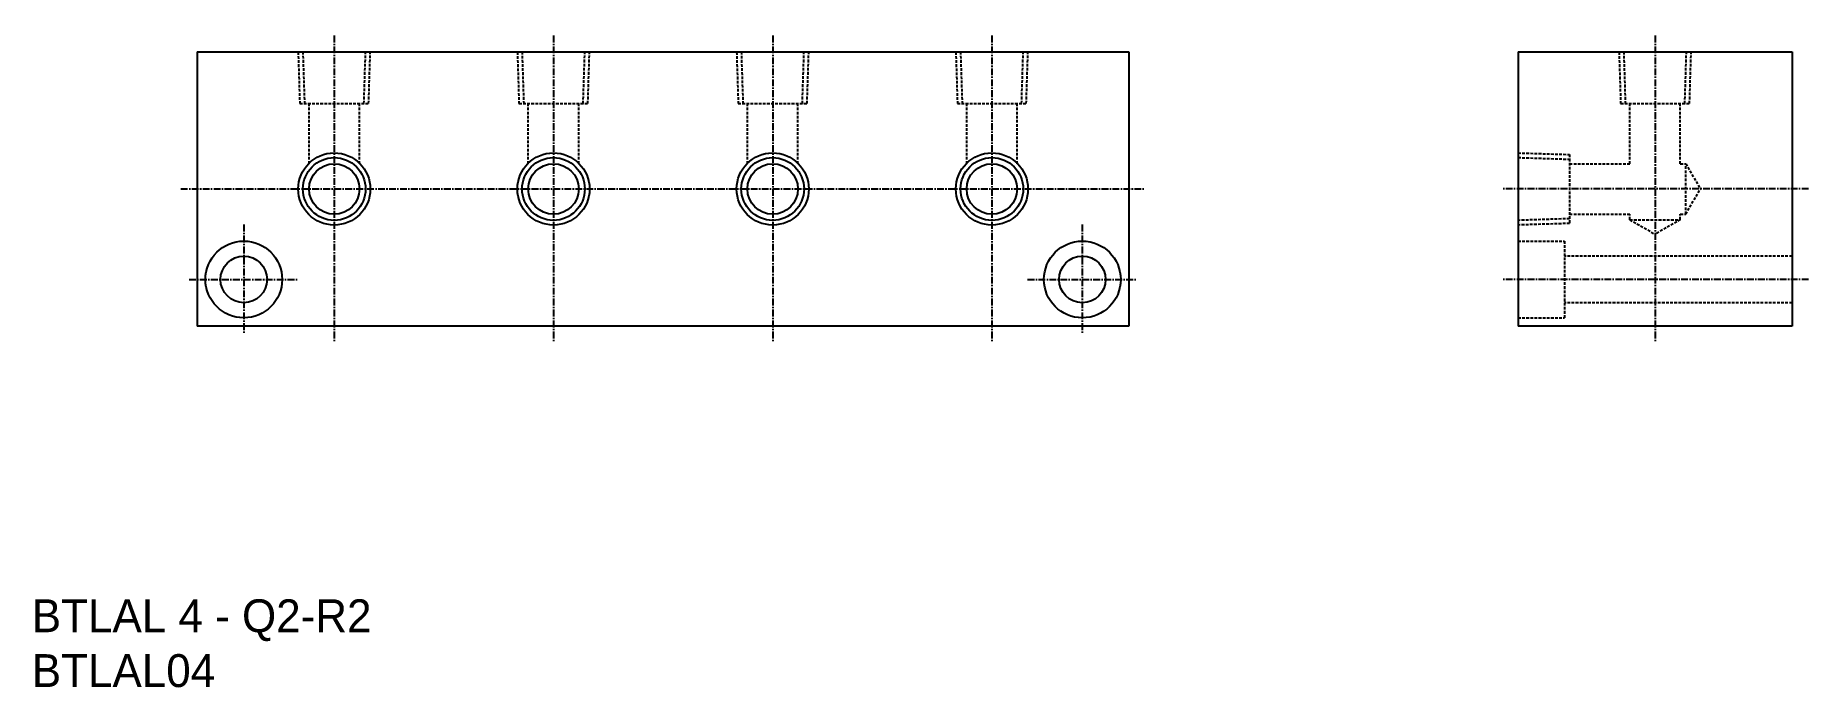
# Model space of a CAD drawing. Extents: x 1884 to 2207, y 444 to 563.
import ezdxf

# ---------------------------------------------------------------- set-up
doc = ezdxf.new("R2010")
doc.units = 0
doc.linetypes.add('CENTER', pattern=[2, 1.25, -0.25, 0.25, -0.25])
doc.linetypes.add('DASHED', pattern=[0.75, 0.5, -0.25])
doc.layers.get('0').update_dxf_attribs({"linetype": 'CONTINUOUS'})
doc.layers.add('CENTER', color=1, linetype='CENTER')

msp = doc.modelspace()

# ---------------------------------------------------------------- linework, layer by layer
at = {"color": 7, "linetype": 'CONTINUOUS'}
for p, q in [((1913.15, 560.24), (2083.15, 560.24)), ((1913.15, 560.24), (1913.15, 510.24)), ((2083.15, 560.24), (2083.15, 510.24)), ((2154.16, 560.24), (2204.16, 560.24)), ((2154.16, 560.24), (2154.16, 510.24)), ((2204.16, 560.24), (2204.16, 510.24)), ((2083.15, 510.24), (1913.15, 510.24)), ((2204.16, 510.24), (2154.16, 510.24))]:
    msp.add_line(p, q, dxfattribs=at)
at = {"color": 3, "linetype": 'DASHED'}
for p, q in [((1931.57, 560.24), (1931.86, 550.84)), ((1932.42, 560.27), (1932.72, 550.84)), ((1943.57, 550.84), (1943.87, 560.27)), ((1944.43, 550.84), (1944.73, 560.24)), ((1971.57, 560.24), (1971.86, 550.84)), ((1972.42, 560.27), (1972.72, 550.84)), ((1983.57, 550.84), (1983.87, 560.27)), ((1984.43, 550.84), (1984.73, 560.24)), ((2011.57, 560.24), (2011.86, 550.84)), ((2012.42, 560.27), (2012.72, 550.84)), ((2023.57, 550.84), (2023.87, 560.27)), ((2024.43, 550.84), (2024.73, 560.24)), ((2051.57, 560.24), (2051.86, 550.84)), ((2052.42, 560.27), (2052.72, 550.84)), ((2063.57, 550.84), (2063.87, 560.27)), ((2064.43, 550.84), (2064.73, 560.24)), ((2172.58, 560.24), (2172.88, 550.84)), ((2173.44, 560.27), (2173.73, 550.84)), ((2184.59, 550.84), (2184.88, 560.27)), ((2185.45, 550.84), (2185.74, 560.24)), ((1931.86, 550.84), (1944.43, 550.84)), ((1933.55, 539.84), (1933.55, 550.84)), ((1942.75, 539.84), (1942.75, 550.84)), ((1971.86, 550.84), (1984.43, 550.84)), ((1973.55, 539.84), (1973.55, 550.84)), ((1982.75, 539.84), (1982.75, 550.84)), ((2011.86, 550.84), (2024.43, 550.84)), ((2013.55, 539.84), (2013.55, 550.84)), ((2022.75, 539.84), (2022.75, 550.84)), ((2051.86, 550.84), (2064.43, 550.84)), ((2053.55, 539.84), (2053.55, 550.84)), ((2062.75, 539.84), (2062.75, 550.84)), ((2172.88, 550.84), (2185.45, 550.84)), ((2174.56, 539.84), (2174.56, 550.84)), ((2183.76, 539.84), (2183.76, 550.84)), ((2154.16, 541.82), (2163.56, 541.53)), ((2154.16, 540.97), (2163.56, 540.67)), ((2163.56, 541.53), (2163.56, 528.96)), ((2163.56, 539.84), (2174.56, 539.84)), ((2183.76, 539.84), (2184.76, 539.84)), ((2184.76, 530.64), (2184.76, 539.84)), ((2184.76, 539.84), (2187.42, 535.24)), ((2184.76, 530.64), (2187.42, 535.24)), ((2163.56, 530.64), (2174.56, 530.64)), ((2174.56, 529.64), (2174.56, 530.64)), ((2183.76, 529.64), (2183.76, 530.64)), ((2183.76, 530.64), (2184.76, 530.64)), ((2163.56, 529.82), (2154.16, 529.52)), ((2163.56, 528.96), (2154.16, 528.67)), ((2174.56, 529.64), (2183.76, 529.64)), ((2174.56, 529.64), (2179.16, 526.99)), ((2183.76, 529.64), (2179.16, 526.99)), ((2154.16, 525.74), (2162.66, 525.74)), ((2162.66, 525.74), (2162.66, 511.74)), ((2204.16, 522.99), (2162.66, 522.99)), ((2204.16, 514.49), (2162.66, 514.49)), ((2154.16, 511.74), (2162.66, 511.74))]:
    msp.add_line(p, q, dxfattribs=at)
at = {"color": 3, "linetype": 'CONTINUOUS'}
for centre in [(1938.15, 535.24), (1978.15, 535.24), (2018.15, 535.24), (2058.15, 535.24)]:
    msp.add_circle(centre, 6.58, dxfattribs=at)
at = {"color": 7, "linetype": 'CONTINUOUS'}
for centre, radius in [((1938.15, 535.24), 5.72), ((1978.15, 535.24), 5.72), ((2018.15, 535.24), 5.72), ((2058.15, 535.24), 5.72), ((1938.15, 535.24), 4.6), ((1978.15, 535.24), 4.6), ((2018.15, 535.24), 4.6), ((2058.15, 535.24), 4.6), ((1921.65, 518.74), 7), ((2074.65, 518.74), 7), ((1921.65, 518.74), 4.25), ((2074.65, 518.74), 4.25)]:
    msp.add_circle(centre, radius, dxfattribs=at)
at = {"layer": 'CENTER', "color": 1, "linetype": 'CENTER'}
for p, q in [((1938.15, 563.24), (1938.15, 507.24)), ((1978.15, 563.24), (1978.15, 507.24)), ((2018.15, 563.24), (2018.15, 507.24)), ((2058.15, 563.24), (2058.15, 507.24)), ((2179.16, 563.24), (2179.16, 507.24)), ((1910.15, 535.24), (2086.15, 535.24)), ((2207.16, 535.24), (2151.16, 535.24)), ((1921.65, 528.74), (1921.65, 508.74)), ((2074.65, 528.74), (2074.65, 508.74)), ((1911.65, 518.74), (1931.65, 518.74)), ((2064.65, 518.74), (2084.65, 518.74)), ((2207.16, 518.74), (2151.16, 518.74))]:
    msp.add_line(p, q, dxfattribs=at)

# ---------------------------------------------------------------- texts
at = {"color": 7, "linetype": 'CONTINUOUS'}
for s, p in [('BTLAL 4 - Q2-R2', (1882.97, 454.39)), ('BTLAL04', (1882.97, 444.39))]:
    msp.add_text(s, height=6, dxfattribs=at).set_placement(p)

doc.saveas('drawing.dxf')
